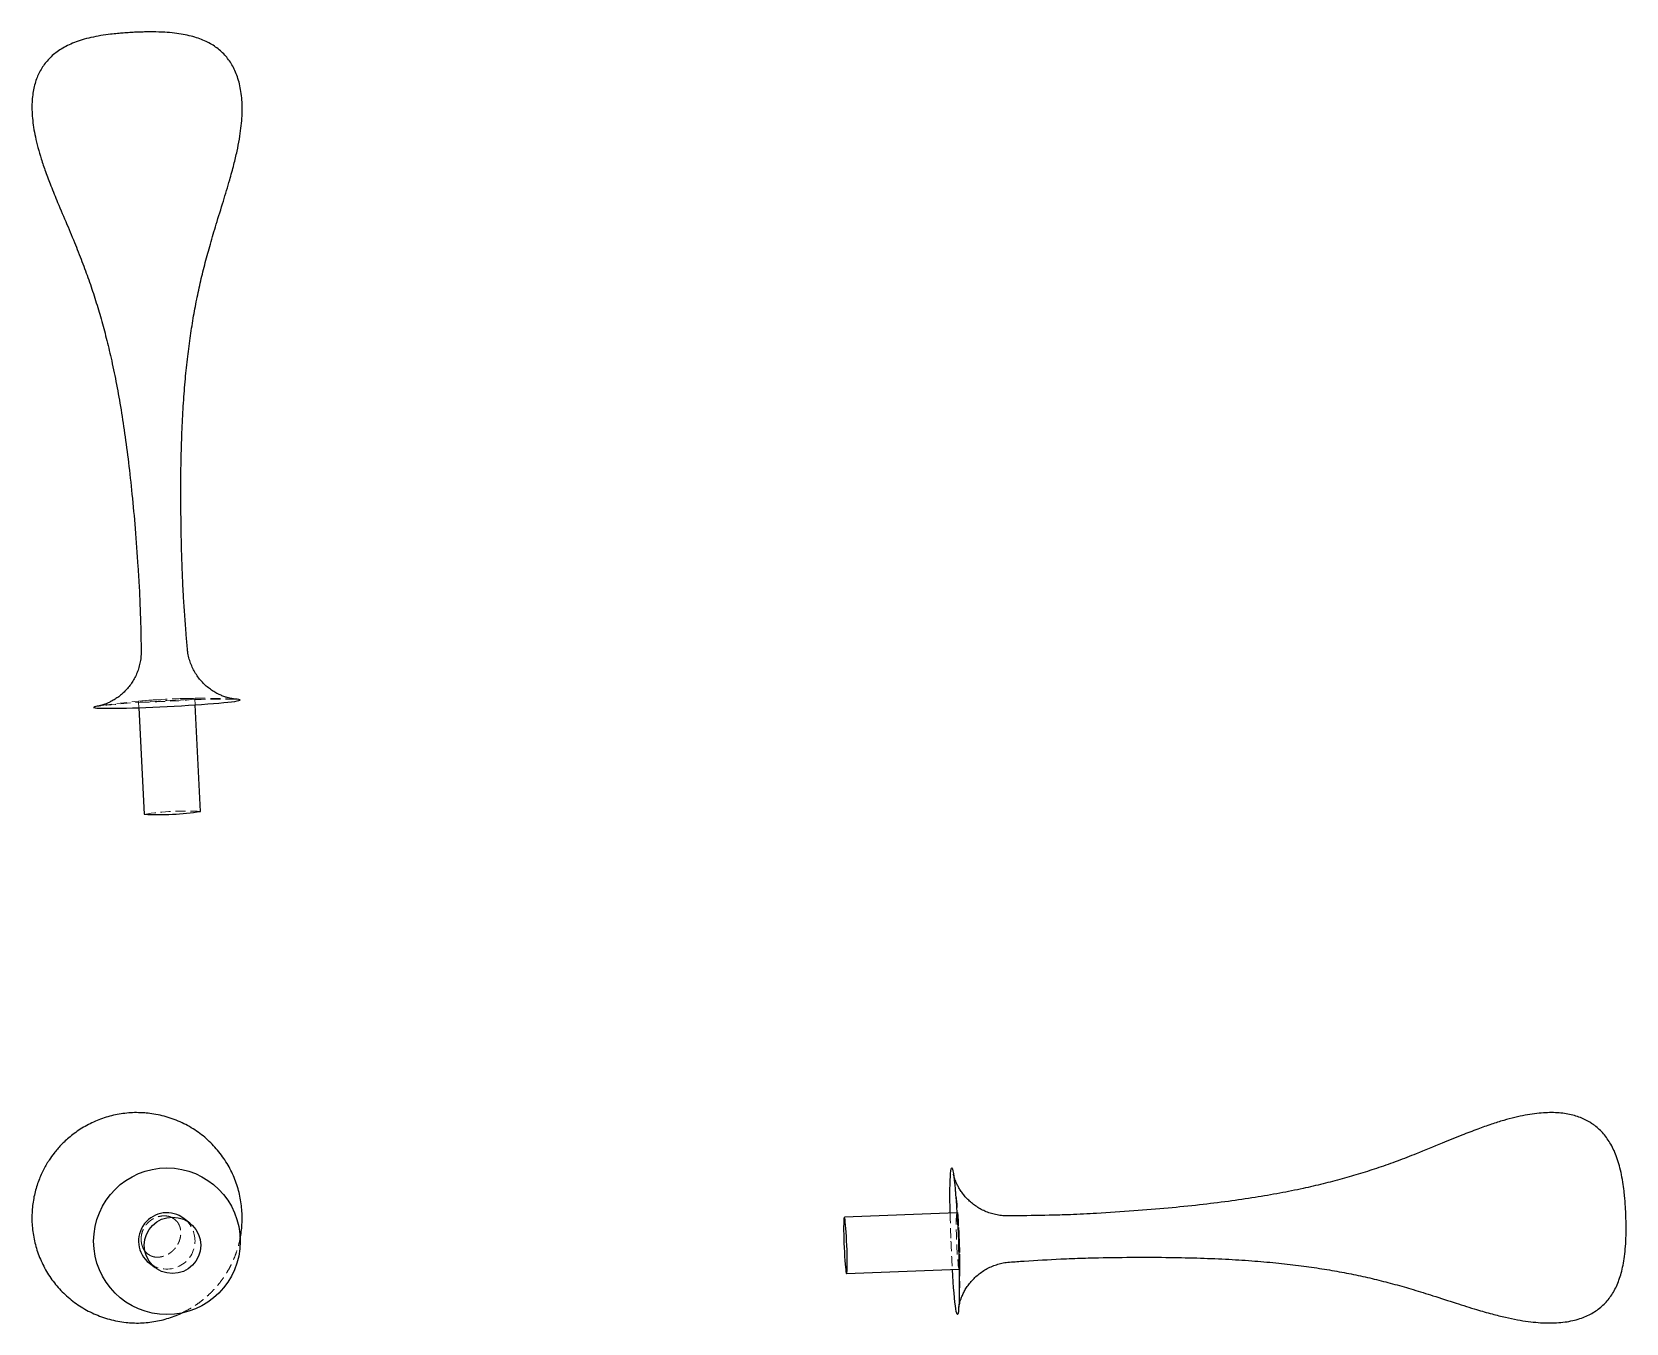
# Model space of a CAD drawing. Header units: millimetres. Extents: x 70 to 272, y 44 to 207.
import ezdxf

# ---------------------------------------------------------------- set-up
doc = ezdxf.new("R2010")
doc.units = ezdxf.units.MM
doc.linetypes.add('HIDDEN', pattern=[1.905, 1.27, -0.635])

msp = doc.modelspace()

# ---------------------------------------------------------------- linework, layer by layer
at = {"color": 7, "linetype": 'HIDDEN', "lineweight": 18}
for p, q in [((78.43, 121.77), (78.46, 121.77)), ((83.56, 122.33), (83.6, 121.57)), ((90.74, 121.93), (90.7, 122.69)), ((95.84, 122.65), (95.85, 122.65)), ((86.88, 57.11), (86.92, 57.11)), ((86.92, 57.12), (87.11, 57.11)), ((187.37, 57.52), (187.37, 57.52)), ((84.08, 53.11), (84.05, 53.18)), ((187.65, 50.37), (187.65, 50.37))]:
    msp.add_line(p, q, dxfattribs=at)
at = {"color": 7, "linetype": 'Continuous', "lineweight": 25}
for p, q in [((83.6, 121.57), (84.27, 108.05)), ((91.42, 108.41), (90.74, 121.93)), ((90.05, 56.21), (89.33, 56.77)), ((187.37, 57.52), (173.09, 56.96)), ((84.93, 51.12), (85.65, 50.56)), ((173.37, 49.81), (187.65, 50.37))]:
    msp.add_line(p, q, dxfattribs=at)
at = {"color": 7, "linetype": 'Continuous', "lineweight": 25, "flags": 128}
for points in [[(77.85, 121.61), (77.9, 121.58), (78.04, 121.55), (78.26, 121.53), (78.57, 121.51), (78.96, 121.5), (79.43, 121.49), (79.98, 121.49), (80.59, 121.49), (81.27, 121.5), (82, 121.52), (82.78, 121.54), (83.61, 121.57), (84.47, 121.6), (85.36, 121.63), (86.26, 121.67), (87.17, 121.72), (88.08, 121.77), (88.98, 121.82), (89.87, 121.87), (90.73, 121.92), (91.55, 121.98), (92.33, 122.04), (93.07, 122.1), (93.74, 122.15), (94.35, 122.21), (94.89, 122.27), (95.36, 122.32), (95.75, 122.37), (96.06, 122.42), (96.28, 122.47), (96.41, 122.51), (96.45, 122.55), (96.4, 122.58), (96.27, 122.61), (96.04, 122.63), (95.87, 122.64)], [(186.51, 57.48), (186.51, 57.48), (186.5, 58.31), (186.49, 59.09), (186.49, 59.83), (186.49, 60.5), (186.5, 61.12), (186.52, 61.66), (186.54, 62.13), (186.57, 62.52), (186.6, 62.83), (186.63, 63.05), (186.67, 63.18), (186.72, 63.23), (186.77, 63.18), (186.82, 63.05), (186.87, 62.83), (186.92, 62.52), (186.98, 62.13), (187.04, 61.66), (187.1, 61.12), (187.15, 60.5), (187.21, 59.83), (187.27, 59.09), (187.32, 58.31), (187.37, 57.48), (187.42, 56.63), (187.47, 55.74), (187.51, 54.84), (187.55, 53.92), (187.58, 53.01), (187.61, 52.11), (187.63, 51.22), (187.65, 50.36), (187.66, 49.54), (187.67, 48.76), (187.67, 48.02), (187.67, 47.35), (187.66, 46.73), (187.64, 46.19), (187.62, 45.72), (187.59, 45.33), (187.56, 45.02), (187.53, 44.8), (187.49, 44.67), (187.44, 44.62), (187.4, 44.67), (187.35, 44.8), (187.29, 45.02), (187.24, 45.33), (187.18, 45.72), (187.12, 46.19), (187.06, 46.73), (187.01, 47.35), (186.95, 48.02), (186.89, 48.76), (186.84, 49.54), (186.79, 50.33)], [(173.41, 53.38), (173.38, 53.96), (173.35, 54.52), (173.32, 55.04), (173.29, 55.53), (173.25, 55.96), (173.21, 56.33), (173.18, 56.61), (173.14, 56.82), (173.11, 56.93), (173.08, 56.96), (173.05, 56.89), (173.03, 56.73), (173.02, 56.48), (173.01, 56.15), (173, 55.75), (173, 55.29), (173.01, 54.78), (173.02, 54.24), (173.04, 53.67), (173.06, 53.1), (173.09, 52.53), (173.12, 51.98), (173.15, 51.47), (173.19, 51.01), (173.22, 50.61), (173.26, 50.29), (173.29, 50.04), (173.33, 49.88), (173.36, 49.81), (173.39, 49.83), (173.41, 49.95), (173.43, 50.15), (173.44, 50.44), (173.45, 50.8), (173.45, 51.24), (173.45, 51.72), (173.44, 52.25), (173.43, 52.81), (173.41, 53.38)]]:
    msp.add_lwpolyline(points, dxfattribs=at)
at = {"color": 7, "linetype": 'HIDDEN', "lineweight": 18, "flags": 128}
for points in [[(90.7, 122.69), (90.66, 122.67), (90.52, 122.64), (90.3, 122.61), (89.99, 122.57), (89.61, 122.54), (89.17, 122.5), (88.67, 122.46), (88.13, 122.43), (87.57, 122.39), (86.99, 122.36), (86.42, 122.34), (85.87, 122.32), (85.35, 122.3), (84.88, 122.29), (84.46, 122.28), (84.11, 122.29), (83.85, 122.29), (83.66, 122.3), (83.57, 122.32), (83.57, 122.34), (83.66, 122.37), (83.84, 122.4), (84.11, 122.43), (84.45, 122.47), (84.86, 122.51), (85.34, 122.54), (85.86, 122.58), (86.41, 122.61), (86.98, 122.64), (87.55, 122.67), (88.12, 122.7), (88.66, 122.71), (89.15, 122.73), (89.6, 122.74), (89.98, 122.74), (90.29, 122.73), (90.52, 122.73), (90.66, 122.71), (90.7, 122.69)], [(187.69, 53.94), (187.67, 54.52), (187.64, 55.07), (187.61, 55.6), (187.57, 56.09), (187.54, 56.52), (187.5, 56.88), (187.46, 57.17), (187.43, 57.38), (187.39, 57.49), (187.36, 57.51), (187.34, 57.44), (187.32, 57.28), (187.3, 57.04), (187.29, 56.71), (187.28, 56.31), (187.29, 55.85), (187.29, 55.34), (187.3, 54.8), (187.32, 54.23), (187.34, 53.65), (187.37, 53.09), (187.4, 52.54), (187.43, 52.03), (187.47, 51.57), (187.51, 51.17), (187.54, 50.85), (187.58, 50.6), (187.61, 50.44), (187.64, 50.37), (187.67, 50.39), (187.7, 50.51), (187.71, 50.71), (187.73, 51), (187.74, 51.36), (187.74, 51.79), (187.73, 52.28), (187.73, 52.81), (187.71, 53.37), (187.69, 53.94)]]:
    msp.add_lwpolyline(points, dxfattribs=at)
at = {"color": 7, "linetype": 'Continuous', "lineweight": 25}
for centre, radius in [((87.15, 53.91), 9.3), ((87.85, 53.39), 3.58)]:
    msp.add_circle(centre, radius, dxfattribs=at)
for centre, radius, start, end in [((78.48, 120.45), 1.32, 91.9843, 118.1995), ((86.02, 144.57), 36.56, 267.2584, 278.4905), ((87.13, 53.94), 3.58, 52.1912, 232.0168)]:
    msp.add_arc(centre, radius, start, end, dxfattribs=at)
at = {"color": 7, "linetype": 'HIDDEN', "lineweight": 18}
for centre, radius, start, end in [((94.3, -20.32), 142.97, 89.3713, 96.372), ((91.43, 36.88), 85.88, 93.7149, 98.6845), ((91.43, 36.88), 85.88, 87.0644, 92.034), ((89.58, 73.82), 34.64, 86.9447, 98.8042), ((101.88, 50.59), 85.88, 0, 7.7619), ((86.42, 54.51), 2.76, 45.025, 59.1919), ((87.14, 53.95), 3.57, 359.867, 52.0895), ((359.59, 60.72), 173.11, 181.0723, 182.2507), ((87.13, 53.95), 3.58, 232.2041, 359.9352), ((358.31, 60.55), 171.82, 182.2093, 183.4086), ((86.4, 54.49), 2.76, 225.0272, 239.0865), ((101.88, 50.59), 85.88, 356.7144, 0)]:
    msp.add_arc(centre, radius, start, end, dxfattribs=at)
at = {"color": 7, "linetype": 'Continuous', "lineweight": 25}
for points, knots in [([(82.88, 207.21), (82.58, 207.19), (82.16, 207.17), (81.5, 207.12), (80.83, 207.06), (79.88, 206.96), (78.75, 206.8), (77.54, 206.57), (76.42, 206.28), (75.43, 205.93), (74.54, 205.55), (73.76, 205.12), (73.07, 204.65), (72.46, 204.14), (71.93, 203.59), (71.47, 202.99), (71.07, 202.35), (70.73, 201.66), (70.46, 200.92), (70.25, 200.12), (70.1, 199.26), (70.02, 198.34), (70.01, 197.35), (70.08, 196.29), (70.22, 195.14), (70.46, 193.9), (70.78, 192.56), (71.21, 191.1), (71.76, 189.48), (72.46, 187.64), (73.37, 185.41), (74.44, 182.92), (75.52, 180.33), (76.48, 177.89), (77.34, 175.54), (78.11, 173.21), (78.82, 170.85), (79.47, 168.41), (80.1, 165.77), (80.7, 162.88), (81.28, 159.7), (81.81, 156.27), (82.29, 152.57), (82.74, 148.54), (83.14, 144.14), (83.43, 140.16), (83.58, 137.65), (83.64, 136.73)], [0, 0, 0, 0, 0.010964, 0.015671, 0.024636, 0.035875, 0.051554, 0.067425, 0.081744, 0.094721, 0.106562, 0.117488, 0.127714, 0.13744, 0.146849, 0.156114, 0.165397, 0.174809, 0.184491, 0.194584, 0.205227, 0.216553, 0.228694, 0.241784, 0.255967, 0.271403, 0.288293, 0.306915, 0.327706, 0.351434, 0.3797, 0.416889, 0.451599, 0.483462, 0.514013, 0.544058, 0.574224, 0.605111, 0.637269, 0.674685, 0.714375, 0.756864, 0.80271, 0.852471, 0.906721, 0.966063, 1, 1, 1, 1]), ([(89.18, 137.01), (89.14, 137.92), (89.04, 140.44), (88.94, 144.4), (88.9, 148.77), (88.93, 152.75), (89.04, 156.39), (89.21, 159.74), (89.44, 162.83), (89.73, 165.7), (90.07, 168.38), (90.47, 170.92), (90.92, 173.34), (91.43, 175.69), (92.01, 178.03), (92.67, 180.42), (93.44, 183.02), (94.28, 185.72), (95.05, 188.25), (95.63, 190.36), (96.04, 192.09), (96.34, 193.63), (96.55, 195.01), (96.67, 196.27), (96.71, 197.47), (96.67, 198.61), (96.56, 199.68), (96.37, 200.66), (96.11, 201.55), (95.8, 202.36), (95.42, 203.09), (94.98, 203.75), (94.49, 204.34), (93.94, 204.88), (93.33, 205.36), (92.65, 205.79), (91.91, 206.16), (91.1, 206.48), (90.19, 206.75), (89.19, 206.96), (88.07, 207.13), (86.78, 207.24), (85.59, 207.27), (84.64, 207.27), (84.01, 207.25), (83.45, 207.24), (83.07, 207.22), (82.88, 207.21)], [0, 0, 0, 0, 0.033874, 0.09313, 0.146628, 0.195473, 0.240206, 0.281344, 0.319374, 0.35476, 0.387955, 0.419413, 0.449616, 0.479107, 0.50852, 0.538556, 0.570761, 0.608873, 0.643233, 0.668336, 0.689959, 0.709013, 0.72612, 0.741659, 0.755879, 0.770384, 0.783637, 0.795825, 0.807133, 0.817731, 0.827788, 0.837469, 0.846942, 0.856372, 0.865901, 0.875669, 0.885851, 0.89663, 0.908204, 0.920806, 0.934736, 0.950485, 0.969401, 0.979183, 0.985862, 0.992866, 1, 1, 1, 1]), ([(83.64, 136.73), (83.67, 136.03), (83.76, 133.8), (83.84, 131.15), (83.87, 129.21), (83.88, 128.79)], [0, 0, 0, 0, 0.265084, 0.842855, 1, 1, 1, 1]), ([(89.74, 129.09), (89.69, 129.71), (89.51, 131.87), (89.33, 134.51), (89.21, 136.53), (89.18, 137.01)], [0, 0, 0, 0, 0.235322, 0.81955, 1, 1, 1, 1]), ([(83.87, 128.79), (83.87, 128.63), (83.88, 128.22), (83.8, 127.57), (83.66, 126.86), (83.44, 126.18), (83.16, 125.54), (82.84, 124.94), (82.46, 124.39), (82.05, 123.89), (81.61, 123.44), (81.15, 123.05), (80.69, 122.72), (80.23, 122.45), (79.82, 122.24), (79.45, 122.08), (79.14, 121.96), (78.89, 121.88), (78.69, 121.83), (78.55, 121.79), (78.46, 121.77), (78.41, 121.77), (78.42, 121.77), (78.42, 121.77)], [0, 0, 0, 0, 0.044193, 0.11218, 0.178701, 0.243824, 0.307567, 0.369919, 0.430829, 0.490199, 0.547861, 0.603523, 0.656679, 0.70647, 0.751726, 0.791612, 0.826522, 0.857983, 0.887933, 0.918324, 0.950499, 0.986023, 1, 1, 1, 1]), ([(95.87, 122.64), (95.87, 122.64), (95.88, 122.64), (95.85, 122.65), (95.75, 122.66), (95.6, 122.68), (95.38, 122.71), (95.11, 122.77), (94.77, 122.86), (94.35, 123), (93.87, 123.19), (93.34, 123.46), (92.8, 123.8), (92.26, 124.2), (91.75, 124.67), (91.29, 125.19), (90.87, 125.76), (90.51, 126.38), (90.21, 127.03), (89.97, 127.73), (89.81, 128.42), (89.76, 128.89), (89.74, 129.09)], [0, 0, 0, 0, 0.005826, 0.044514, 0.079057, 0.111352, 0.143229, 0.176369, 0.213282, 0.256215, 0.306291, 0.362338, 0.422023, 0.483853, 0.547052, 0.611143, 0.675824, 0.740903, 0.806255, 0.871796, 0.9447, 1, 1, 1, 1]), ([(83.85, 70.2), (83.74, 70.2), (83.31, 70.23), (82.55, 70.2), (81.57, 70.11), (80.61, 69.94), (79.66, 69.71), (78.74, 69.4), (77.84, 69.03), (76.98, 68.61), (76.16, 68.12), (75.39, 67.59), (74.71, 67.05), (74.15, 66.54), (73.67, 66.06), (73.25, 65.59), (72.97, 65.25), (72.83, 65.07)], [0, 0, 0, 0, 0.025486, 0.103125, 0.180679, 0.258125, 0.335428, 0.412531, 0.489345, 0.565712, 0.641327, 0.715522, 0.786479, 0.849107, 0.895181, 0.946991, 1, 1, 1, 1]), ([(96.42, 54.22), (96.44, 54.29), (96.52, 54.67), (96.62, 55.35), (96.69, 56.28), (96.7, 57.23), (96.64, 58.18), (96.51, 59.15), (96.31, 60.1), (96.04, 61.05), (95.69, 61.99), (95.27, 62.9), (94.78, 63.79), (94.22, 64.64), (93.59, 65.45), (92.9, 66.22), (92.14, 66.93), (91.33, 67.59), (90.46, 68.18), (89.55, 68.71), (88.58, 69.16), (87.58, 69.54), (86.55, 69.84), (85.52, 70.05), (84.61, 70.17), (84.07, 70.19), (83.85, 70.2)], [0, 0, 0, 0, 0.010042, 0.049598, 0.08987, 0.130757, 0.172182, 0.214082, 0.256411, 0.299128, 0.342205, 0.385615, 0.429339, 0.473362, 0.517671, 0.562258, 0.607117, 0.652248, 0.69765, 0.743331, 0.789298, 0.835567, 0.882157, 0.929097, 0.971514, 1, 1, 1, 1]), ([(268.11, 68.7), (267.96, 68.8), (267.61, 69.05), (267, 69.37), (266.27, 69.67), (265.5, 69.9), (264.66, 70.08), (263.76, 70.19), (262.79, 70.23), (261.75, 70.2), (260.63, 70.09), (259.42, 69.89), (258.11, 69.61), (256.68, 69.23), (255.11, 68.73), (253.34, 68.1), (251.25, 67.29), (248.66, 66.23), (245.94, 65.11), (243.27, 64.08), (240.91, 63.24), (238.58, 62.49), (236.22, 61.8), (233.79, 61.17), (231.16, 60.56), (228.28, 59.99), (225.12, 59.44), (221.72, 58.94), (218.05, 58.49), (214.06, 58.09), (209.7, 57.73), (205.56, 57.46), (202.87, 57.33), (201.76, 57.27)], [0, 0, 0, 0, 0.007761, 0.018854, 0.030215, 0.042014, 0.054416, 0.067579, 0.08166, 0.096818, 0.113217, 0.131039, 0.150503, 0.171905, 0.195688, 0.222604, 0.254132, 0.293893, 0.345614, 0.383116, 0.419489, 0.455111, 0.490807, 0.527261, 0.565146, 0.609227, 0.655923, 0.70586, 0.759701, 0.818104, 0.881747, 0.951341, 1, 1, 1, 1]), ([(272.23, 57.25), (272.22, 57.56), (272.2, 57.99), (272.16, 58.65), (272.11, 59.27), (272.03, 60.13), (271.9, 61.17), (271.7, 62.32), (271.43, 63.46), (271.12, 64.47), (270.76, 65.38), (270.35, 66.19), (269.9, 66.9), (269.41, 67.54), (268.87, 68.09), (268.44, 68.48), (268.17, 68.66), (268.11, 68.7)], [0, 0, 0, 0, 0.071531, 0.101643, 0.156518, 0.22139, 0.307164, 0.408391, 0.50138, 0.585791, 0.662865, 0.733898, 0.800189, 0.862984, 0.923454, 0.982702, 1, 1, 1, 1]), ([(72.83, 65.07), (72.62, 64.79), (72.32, 64.38), (71.92, 63.76), (71.61, 63.21), (71.27, 62.53), (70.95, 61.8), (70.67, 61.02), (70.42, 60.18), (70.23, 59.32), (70.1, 58.42), (70.02, 57.5), (70.01, 56.56), (70.07, 55.61), (70.19, 54.66), (70.39, 53.71), (70.65, 52.78), (70.99, 51.85), (71.4, 50.95), (71.87, 50.08), (72.41, 49.23), (73.02, 48.43), (73.69, 47.67), (74.42, 46.96), (75.21, 46.3), (76.05, 45.71), (76.94, 45.17), (77.88, 44.71), (78.85, 44.31), (79.86, 43.99), (80.9, 43.76), (81.9, 43.6), (82.56, 43.57), (82.87, 43.56)], [0, 0, 0, 0, 0.036549, 0.051321, 0.075864, 0.101379, 0.128785, 0.157435, 0.187069, 0.21748, 0.248522, 0.280089, 0.312098, 0.344489, 0.377215, 0.410238, 0.443532, 0.477073, 0.510844, 0.544832, 0.579028, 0.613425, 0.64802, 0.68281, 0.717798, 0.752987, 0.788383, 0.823997, 0.85984, 0.89593, 0.93229, 0.968948, 1, 1, 1, 1]), ([(193.82, 57.13), (193.8, 57.13), (193.53, 57.11), (193.01, 57.16), (192.28, 57.27), (191.58, 57.46), (190.92, 57.71), (190.31, 58.02), (189.74, 58.38), (189.21, 58.77), (188.75, 59.2), (188.33, 59.65), (187.98, 60.11), (187.69, 60.56), (187.46, 60.98), (187.28, 61.35), (187.16, 61.67), (187.07, 61.93), (187.01, 62.14), (186.97, 62.29), (186.94, 62.39), (186.94, 62.43), (186.94, 62.43), (186.94, 62.42)], [0, 0, 0, 0, 0.006349, 0.076258, 0.144634, 0.211559, 0.27707, 0.341169, 0.403817, 0.464926, 0.524337, 0.581767, 0.636728, 0.688411, 0.735745, 0.777952, 0.815319, 0.849191, 0.881372, 0.913717, 0.947607, 0.984448, 1, 1, 1, 1]), ([(201.76, 57.27), (201.06, 57.25), (198.83, 57.19), (196.19, 57.14), (194.24, 57.13), (193.83, 57.12)], [0, 0, 0, 0, 0.265084, 0.842854, 1, 1, 1, 1]), ([(201.98, 51.73), (202.89, 51.76), (205.41, 51.83), (209.37, 51.89), (213.74, 51.88), (217.71, 51.8), (221.35, 51.66), (224.7, 51.45), (227.78, 51.18), (230.64, 50.86), (233.32, 50.49), (235.85, 50.06), (238.27, 49.59), (240.61, 49.05), (242.94, 48.45), (245.32, 47.76), (247.91, 46.96), (250.58, 46.09), (253.08, 45.3), (255.17, 44.7), (256.9, 44.27), (258.43, 43.95), (259.82, 43.73), (261.08, 43.59), (262.28, 43.53), (263.42, 43.55), (264.5, 43.65), (265.48, 43.83), (266.38, 44.07), (267.19, 44.38), (267.92, 44.74), (268.59, 45.17), (269.2, 45.65), (269.74, 46.19), (270.23, 46.8), (270.67, 47.46), (271.05, 48.2), (271.38, 49.01), (271.67, 49.9), (271.9, 50.9), (272.08, 52.03), (272.21, 53.29), (272.26, 54.45), (272.27, 55.36), (272.27, 56), (272.26, 56.6), (272.24, 57.02), (272.23, 57.25)], [0, 0, 0, 0, 0.033856, 0.093078, 0.146547, 0.195364, 0.240072, 0.281186, 0.319194, 0.354559, 0.387734, 0.419173, 0.449357, 0.478831, 0.508226, 0.538246, 0.570433, 0.608508, 0.642063, 0.667245, 0.688916, 0.708004, 0.725141, 0.740705, 0.754947, 0.769476, 0.78275, 0.794958, 0.806282, 0.816894, 0.826962, 0.836652, 0.846132, 0.855567, 0.865101, 0.874875, 0.885065, 0.895857, 0.907458, 0.920116, 0.934171, 0.950234, 0.967634, 0.977737, 0.984492, 0.991372, 1, 1, 1, 1]), ([(187.6, 45.44), (187.6, 45.46), (187.61, 45.49), (187.63, 45.62), (187.66, 45.8), (187.72, 46.04), (187.8, 46.35), (187.93, 46.72), (188.11, 47.16), (188.36, 47.66), (188.68, 48.18), (189.08, 48.7), (189.53, 49.21), (190.05, 49.67), (190.61, 50.09), (191.22, 50.46), (191.87, 50.76), (192.54, 51), (193.26, 51.17), (193.77, 51.25), (194.04, 51.26), (194.05, 51.26)], [0, 0, 0, 0, 0.039027, 0.074975, 0.109778, 0.144803, 0.182224, 0.224328, 0.272894, 0.328185, 0.388533, 0.451923, 0.517134, 0.583489, 0.65058, 0.718156, 0.786057, 0.854179, 0.922453, 0.996918, 1, 1, 1, 1]), ([(194.05, 51.26), (194.68, 51.31), (196.84, 51.46), (199.48, 51.61), (201.5, 51.71), (201.98, 51.73)], [0, 0, 0, 0, 0.235322, 0.819549, 1, 1, 1, 1]), ([(82.87, 43.56), (82.92, 43.55), (83.31, 43.53), (84.02, 43.55), (85, 43.63), (85.97, 43.79), (86.92, 44.01), (87.85, 44.31), (88.57, 44.59), (88.98, 44.79), (89.09, 44.84)], [0, 0, 0, 0, 0.027112, 0.180037, 0.33282, 0.485404, 0.637721, 0.789669, 0.941083, 1, 1, 1, 1])]:
    msp.add_open_spline(points, degree=3, knots=knots, dxfattribs=at)
at = {"color": 7, "linetype": 'HIDDEN', "lineweight": 18}
for points, knots in [([(186.94, 62.42), (186.94, 62.42), (186.94, 62.43), (186.95, 62.37), (186.96, 62.28), (186.96, 62.25)], [0, 0, 0, 0, 0.233071, 0.656365, 1, 1, 1, 1]), ([(83.88, 54.19), (83.88, 54.23), (83.88, 54.44), (83.93, 54.81), (84.07, 55.27), (84.29, 55.71), (84.57, 56.1), (84.92, 56.44), (85.31, 56.72), (85.75, 56.94), (86.21, 57.07), (86.59, 57.13), (86.81, 57.12), (86.88, 57.11)], [0, 0, 0, 0, 0.029643, 0.133357, 0.23687, 0.340104, 0.443173, 0.546207, 0.649303, 0.752576, 0.856136, 0.960064, 1, 1, 1, 1]), ([(87.11, 57.11), (87.2, 57.1), (87.38, 57.07), (87.58, 57.01), (87.73, 56.94), (87.81, 56.9), (87.84, 56.88)], [0, 0, 0, 0, 0.236634, 0.490243, 0.795383, 1, 1, 1, 1]), ([(88.37, 56.47), (88.41, 56.43), (88.48, 56.35), (88.6, 56.17), (88.71, 55.96), (88.8, 55.73), (88.86, 55.48), (88.9, 55.21), (88.91, 54.94), (88.9, 54.67), (88.85, 54.4), (88.79, 54.16), (88.72, 53.93), (88.63, 53.72), (88.54, 53.54), (88.45, 53.38), (88.36, 53.24), (88.28, 53.14), (88.24, 53.08)], [0, 0, 0, 0, 0.175279, 0.325543, 0.450996, 0.556204, 0.64442, 0.718098, 0.77919, 0.829337, 0.870006, 0.902571, 0.92833, 0.948405, 0.965298, 0.976135, 0.986361, 1, 1, 1, 1]), ([(84.09, 53.11), (84.05, 53.21), (83.96, 53.45), (83.89, 53.81), (83.88, 54.08), (83.88, 54.19)], [0, 0, 0, 0, 0.272327, 0.711529, 1, 1, 1, 1]), ([(84.45, 52.54), (84.42, 52.57), (84.36, 52.64), (84.24, 52.79), (84.14, 52.97), (84.08, 53.13), (84.05, 53.19)], [0, 0, 0, 0, 0.264023, 0.57368, 0.831262, 1, 1, 1, 1]), ([(88.24, 53.08), (88.18, 53.01), (88.1, 52.91), (87.98, 52.78), (87.86, 52.67), (87.72, 52.55), (87.55, 52.42), (87.37, 52.3), (87.17, 52.19), (86.95, 52.09), (86.71, 52), (86.47, 51.94), (86.22, 51.9), (86.01, 51.88), (85.9, 51.89), (85.85, 51.89)], [0, 0, 0, 0, 0.037779, 0.054118, 0.083386, 0.117404, 0.159769, 0.212082, 0.276761, 0.356366, 0.453679, 0.571693, 0.713699, 0.883424, 1, 1, 1, 1]), ([(89.09, 44.84), (89.27, 44.93), (89.73, 45.15), (90.45, 45.57), (91.22, 46.09), (91.92, 46.64), (92.5, 47.16), (92.98, 47.64), (93.43, 48.12), (93.95, 48.76), (94.39, 49.37), (94.79, 49.99), (95.1, 50.54), (95.45, 51.22), (95.76, 51.95), (96.05, 52.74), (96.27, 53.5), (96.38, 54), (96.42, 54.22)], [0, 0, 0, 0, 0.0476644, 0.1252554, 0.2015393, 0.2749312, 0.3417735, 0.3889028, 0.4405019, 0.5024207, 0.5886474, 0.6236664, 0.6818514, 0.7424172, 0.8075434, 0.8757042, 0.9462909, 1, 1, 1, 1]), ([(85.85, 51.89), (85.82, 51.89), (85.69, 51.89), (85.5, 51.93), (85.29, 51.98), (85.11, 52.05), (85.03, 52.1), (84.98, 52.12)], [0, 0, 0, 0, 0.066247, 0.252226, 0.472783, 0.735235, 1, 1, 1, 1]), ([(187.61, 45.62), (187.61, 45.58), (187.61, 45.49), (187.6, 45.43), (187.6, 45.44), (187.6, 45.44)], [0, 0, 0, 0, 0.379528, 0.820742, 1, 1, 1, 1])]:
    msp.add_open_spline(points, degree=3, knots=knots, dxfattribs=at)

doc.saveas('drawing.dxf')
